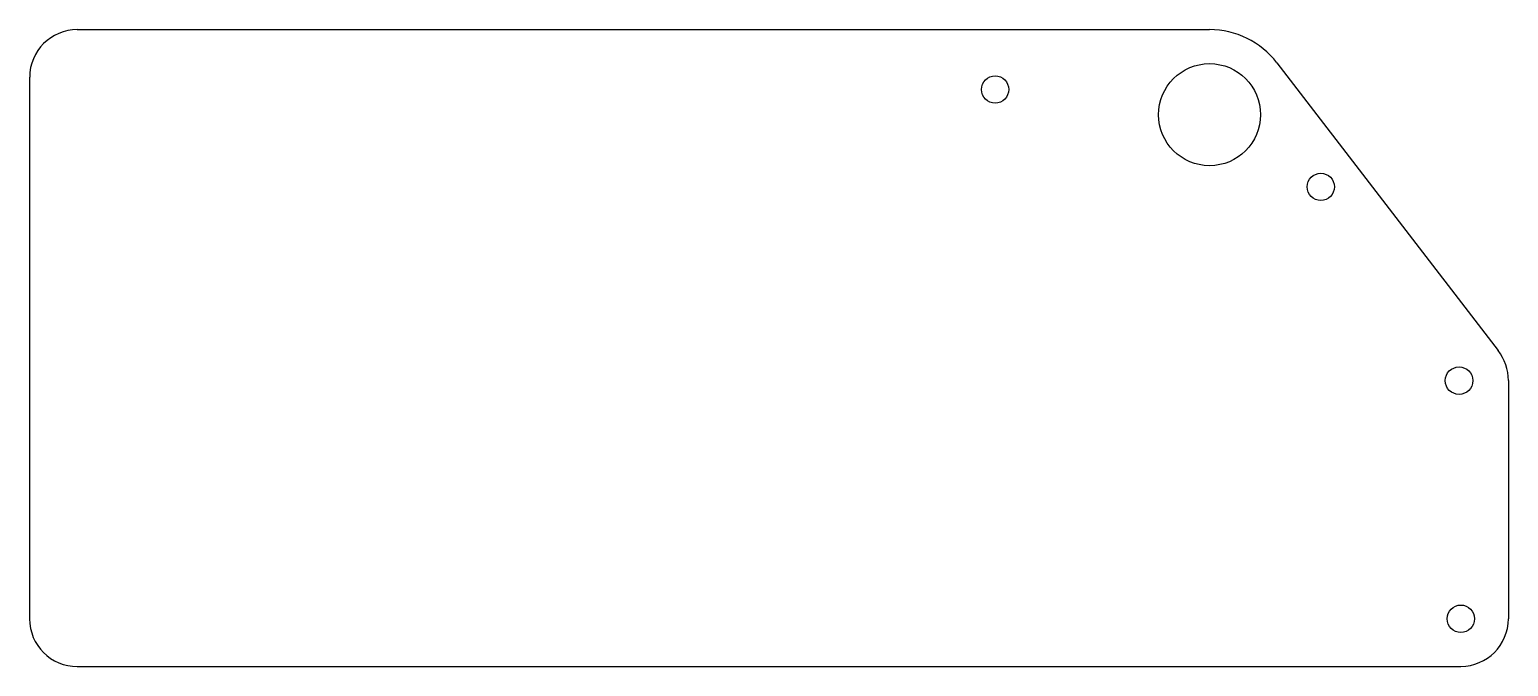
# Model space of a CAD drawing. Extents: x -29.5 to -18.6, y 5.3 to 9.9.
import ezdxf

# ---------------------------------------------------------------- set-up
doc = ezdxf.new("R2010")
doc.units = 0
doc.header["$MEASUREMENT"] = 0
doc.layers.add('VISIBLE', color=7, linetype='CONTINUOUS')

msp = doc.modelspace()

# ---------------------------------------------------------------- linework, layer by layer
at = {"layer": 'VISIBLE'}
for p, q in [((-29.145, 9.938), (-20.818, 9.938)), ((-20.323, 9.695), (-18.695, 7.58)), ((-29.496, 9.588), (-29.496, 5.608)), ((-18.62, 7.358), (-18.62, 5.608)), ((-29.145, 5.258), (-18.97, 5.258))]:
    msp.add_line(p, q, dxfattribs=at)
for centre, radius in [((-20.818, 9.313), 0.375), ((-22.395, 9.498), 0.1), ((-20, 8.782), 0.1), ((-18.983, 7.358), 0.101), ((-18.97, 5.608), 0.101)]:
    msp.add_circle(centre, radius, dxfattribs=at)
for centre, radius, start, end in [((-29.145, 9.588), 0.35, 90, 180), ((-20.818, 9.313), 0.625, 37.5885, 90), ((-18.983, 7.358), 0.363, 0, 37.5885), ((-29.145, 5.608), 0.351, 180, 270), ((-18.97, 5.608), 0.35, 270, 0)]:
    msp.add_arc(centre, radius, start, end, dxfattribs=at)

doc.saveas('drawing.dxf')
